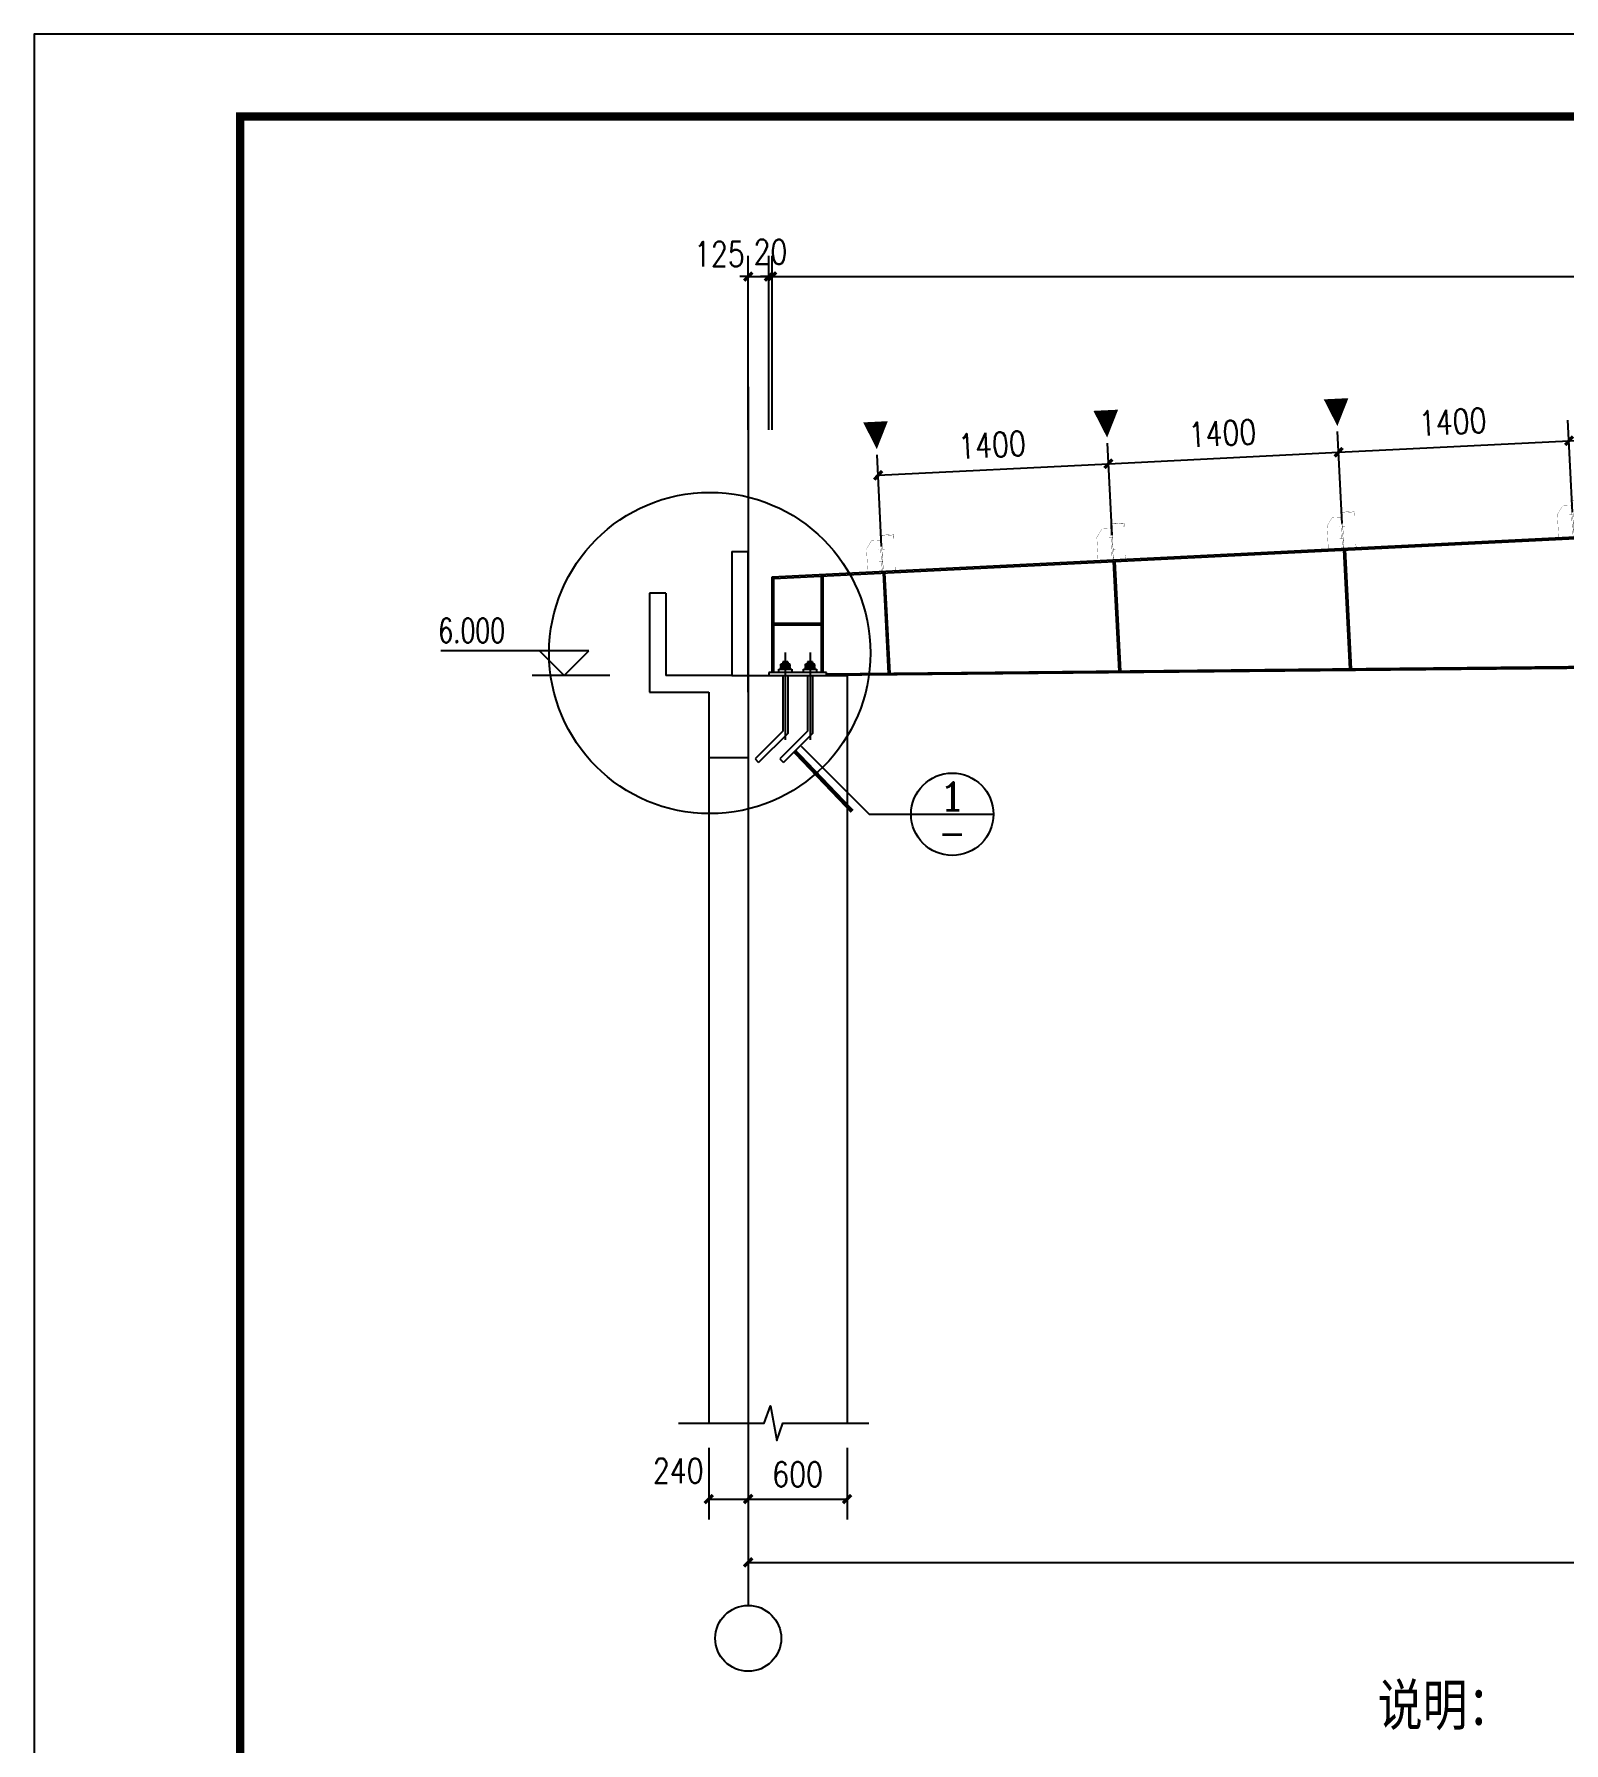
# Model space of a CAD drawing. Extents: x 31695611 to 39053694, y -59225 to 904195.
# Drawn here: x 38979394 to 38997969, y 839567 to 860319 of the extents above; entities that cross this region are included whole.
import ezdxf
from ezdxf.enums import TextEntityAlignment as Align

# ---------------------------------------------------------------- set-up
doc = ezdxf.new("R2010")
doc.units = 0
doc.header["$LTSCALE"] = 1000
doc.header["$MEASUREMENT"] = 0
doc.linetypes.add('ACAD_ISO04W100', pattern=[30.5, 24, -3, 0.5, -3])
doc.linetypes.add('DOTE', pattern=[2.42, 2, -0.2, 0.02, -0.2])
doc.layers.get('0').update_dxf_attribs({"linetype": 'CONTINUOUS'})
doc.layers.get('DEFPOINTS').update_dxf_attribs({"linetype": 'CONTINUOUS'})
for name, color, linetype in [('11', 3, 'CONTINUOUS'), ('AXIS', 3, 'CONTINUOUS'), ('DIM_ELEV', 3, 'CONTINUOUS'), ('DIM_SYMB', 3, 'CONTINUOUS'), ('DOTE', 1, 'ACAD_ISO04W100'), ('PUB_DIM', 3, 'CONTINUOUS'), ('PUB_TEXT', 7, 'CONTINUOUS'), ('PUB_TITLE', 4, 'CONTINUOUS'), ('TK_TITLE', 140, 'CONTINUOUS'), ('柱子', 3, 'CONTINUOUS'), ('标注', 4, 'CONTINUOUS'), ('螺栓', 1, 'CONTINUOUS'), ('详图符号', 1, 'CONTINUOUS'), ('隅撑', 1, 'CONTINUOUS')]:
    doc.layers.add(name, color=color, linetype=linetype)
doc.styles.add('_TCH_DIM', font='SIMPLEX', dxfattribs={"bigfont": 'GBCBIG'})
doc.styles.add('COMP', font='COMPLEX', dxfattribs={"bigfont": 'hztxt'})
doc.styles.add('DIM_FONT', font='SIMPLEX.shx', dxfattribs={"width": 0.8})
doc.styles.add('中文', font='', dxfattribs={"width": 0.8, "height": 1000})
doc.styles.get('中文').set_extended_font_data('SimSun')
doc.dimstyles.get("Standard").update_dxf_attribs({"dimtxt": 2.5, "dimasz": 2.5, "dimexe": 1.25, "dimexo": 0.625, "dimtad": 1, "dimcen": 2.5, "dimazin": 3, "dimtfac": 1, "dimtmove": 0, "dimatfit": 3})

# ---------------------------------------------------------------- blocks, each defined once
blk = doc.blocks.new('_INDEX')
blk.add_line((-0.5, 0), (0.5, 0))
blk.add_circle((0, 0), 0.5)
at = {"style": 'COMP'}
for tag, width, p, p2 in [('1', 2.333333, (-0.17, 0.05), (0.17, 0.05)), ('-', 1.166667, (-0.17, -0.39), (0.17, -0.39))]:
    blk.add_attdef(tag, text='', height=0.34, dxfattribs=dict(at, width=width)).set_placement(p, p2, align=Align.FIT)
blk = doc.blocks.new('2')
at = {"layer": 'TK_TITLE', "const_width": 1}
for points in [[(98182.4, 96020.1), (98182.4, 96220.1), (98176.4, 96220.1), (98176.4, 96193.1), (98128.3, 96193.1), (98098.4, 96148.2), (98098.4, 96020.1), (98182.4, 96020.1)], [(98176.4, 96193.1), (98176.4, 96020.1)], [(98164.3, 96142), (98197.5, 96142)], [(98164.3, 96074.8), (98197.5, 96074.8)]]:
    blk.add_lwpolyline(points, dxfattribs=at)
blk.add_lwpolyline([(98252.4, 96040.1), (98252.4, 96020.1), (98182.4, 96020.1), (98182.4, 96220.1), (98252.4, 96220.1), (98252.4, 96200.1), (98249.9, 96200.1), (98249.9, 96217.6), (98184.9, 96217.6), (98184.9, 96022.6), (98249.9, 96022.6), (98249.9, 96040.1)], close=True, dxfattribs=at)
blk = doc.blocks.new('A$C69EC75B1')
at = {"layer": '隅撑'}
blk.add_lwpolyline([(150, 332, 300, 0, 0), (166, 0, 0, 0, 0)], format="xyseb", dxfattribs=at)
blk = doc.blocks.new('_ARCHTICK')
at = {"color": 0, "linetype": 'BYBLOCK', "const_width": 0.4}
blk.add_lwpolyline([(-0.5, -0.5), (0.5, 0.5)], dxfattribs=at)
blk = doc.blocks.new('*D1156')
at = {"layer": 'DEFPOINTS', "color": 0}
for p in [(38609622, 846937), (38609862, 846937), (38609862, 846476)]:
    blk.add_point(p, dxfattribs=at)
at = {"layer": 'PUB_DIM', "color": 0}
for p, q in [((38609622, 846787), (38609622, 846351)), ((38609862, 846787), (38609862, 846351)), ((38609622, 846476), (38609862, 846476))]:
    blk.add_line(p, q, dxfattribs=at)
at = {"layer": 'PUB_DIM', "color": 0, "xscale": 50, "yscale": 50, "zscale": 50, "rotation": 180}
blk.add_blockref('_ARCHTICK', (38609622, 846476), dxfattribs=at)
at = {"layer": 'PUB_DIM', "color": 0, "xscale": 50, "yscale": 50, "zscale": 50}
blk.add_blockref('_ARCHTICK', (38609862, 846476), dxfattribs=at)
at = {"layer": 'PUB_DIM', "color": 7, "insert": (38609437, 846648), "char_height": 150, "attachment_point": 5, "style": 'DIM_FONT'}
blk.add_mtext('\\A1;240', dxfattribs=at)
blk = doc.blocks.new('*D1157')
at = {"layer": 'DEFPOINTS', "color": 0}
for p in [(38609862, 846937), (38610462, 846937), (38610462, 846476)]:
    blk.add_point(p, dxfattribs=at)
at = {"layer": 'PUB_DIM', "color": 0}
for p, q in [((38609862, 846787), (38609862, 846351)), ((38610462, 846787), (38610462, 846351)), ((38609862, 846476), (38610462, 846476))]:
    blk.add_line(p, q, dxfattribs=at)
at = {"layer": 'PUB_DIM', "color": 0, "xscale": 50, "yscale": 50, "zscale": 50, "rotation": 180}
blk.add_blockref('_ARCHTICK', (38609862, 846476), dxfattribs=at)
at = {"layer": 'PUB_DIM', "color": 0, "xscale": 50, "yscale": 50, "zscale": 50}
blk.add_blockref('_ARCHTICK', (38610462, 846476), dxfattribs=at)
at = {"layer": 'PUB_DIM', "color": 7, "insert": (38610162, 846626), "char_height": 150, "attachment_point": 5, "style": 'DIM_FONT'}
blk.add_mtext('\\A1;600', dxfattribs=at)
blk = doc.blocks.new('*D1158')
at = {"layer": 'DEFPOINTS', "color": 0}
for p in [(38609862, 846937), (38624862, 846937), (38624862, 846091)]:
    blk.add_point(p, dxfattribs=at)
at = {"layer": 'PUB_DIM', "color": 0}
for p, q in [((38609862, 846787), (38609862, 845966)), ((38624862, 846787), (38624862, 845966)), ((38609862, 846091), (38624862, 846091))]:
    blk.add_line(p, q, dxfattribs=at)
at = {"layer": 'PUB_DIM', "color": 0, "xscale": 50, "yscale": 50, "zscale": 50, "rotation": 180}
blk.add_blockref('_ARCHTICK', (38609862, 846091), dxfattribs=at)
at = {"layer": 'PUB_DIM', "color": 0, "xscale": 50, "yscale": 50, "zscale": 50}
blk.add_blockref('_ARCHTICK', (38624862, 846091), dxfattribs=at)
at = {"layer": 'PUB_DIM', "color": 7, "insert": (38617362, 846241), "char_height": 150, "attachment_point": 5, "style": 'DIM_FONT'}
blk.add_mtext('\\A1;15000', dxfattribs=at)
blk = doc.blocks.new('*D1159')
at = {"layer": 'DEFPOINTS', "color": 0}
for p in [(38612049, 852763), (38610680, 852110), (38612078, 852180)]:
    blk.add_point(p, dxfattribs=at)
at = {"layer": 'PUB_DIM', "color": 0}
for p, q in [((38612071, 852330), (38612043, 852888)), ((38610672, 852260), (38610645, 852818)), ((38610651, 852693), (38612049, 852763))]:
    blk.add_line(p, q, dxfattribs=at)
at = {"layer": 'PUB_DIM', "color": 0, "xscale": 50, "yscale": 50, "zscale": 50}
for p, rotation in [((38612049, 852763), 2.862413039230869), ((38610651, 852693), 182.8624130392309)]:
    blk.add_blockref('_ARCHTICK', p, dxfattribs=dict(at, rotation=rotation))
at = {"layer": 'PUB_DIM', "color": 7, "insert": (38611342, 852878), "char_height": 150, "attachment_point": 5, "rotation": 2.8624, "style": 'DIM_FONT'}
blk.add_mtext('\\A1;1400', dxfattribs=at)
blk = doc.blocks.new('*D1160')
at = {"layer": 'DEFPOINTS', "color": 0}
for p in [(38613447, 852833), (38613476, 852250), (38612078, 852180)]:
    blk.add_point(p, dxfattribs=at)
at = {"layer": 'PUB_DIM', "color": 0}
for p, q in [((38613469, 852400), (38613441, 852958)), ((38612071, 852330), (38612043, 852888)), ((38612049, 852763), (38613447, 852833))]:
    blk.add_line(p, q, dxfattribs=at)
at = {"layer": 'PUB_DIM', "color": 0, "xscale": 50, "yscale": 50, "zscale": 50}
for p, rotation in [((38613447, 852833), 2.862413039229712), ((38612049, 852763), 182.8624130392297)]:
    blk.add_blockref('_ARCHTICK', p, dxfattribs=dict(at, rotation=rotation))
at = {"layer": 'PUB_DIM', "color": 7, "insert": (38612741, 852948), "char_height": 150, "attachment_point": 5, "rotation": 2.8624, "style": 'DIM_FONT'}
blk.add_mtext('\\A1;1400', dxfattribs=at)
blk = doc.blocks.new('*D1161')
at = {"layer": 'DEFPOINTS', "color": 0}
for p in [(38614846, 852903), (38614875, 852320), (38613476, 852250)]:
    blk.add_point(p, dxfattribs=at)
at = {"layer": 'PUB_DIM', "color": 0}
for p, q in [((38613469, 852400), (38613441, 852958)), ((38614867, 852469), (38614839, 853027)), ((38613447, 852833), (38614846, 852903))]:
    blk.add_line(p, q, dxfattribs=at)
at = {"layer": 'PUB_DIM', "color": 0, "xscale": 50, "yscale": 50, "zscale": 50}
for p, rotation in [((38614846, 852903), 2.86241303922975), ((38613447, 852833), 182.8624130392297)]:
    blk.add_blockref('_ARCHTICK', p, dxfattribs=dict(at, rotation=rotation))
at = {"layer": 'PUB_DIM', "color": 7, "insert": (38614139, 853018), "char_height": 150, "attachment_point": 5, "rotation": 2.8624, "style": 'DIM_FONT'}
blk.add_mtext('\\A1;1400', dxfattribs=at)
blk = doc.blocks.new('*D1162')
at = {"layer": 'DEFPOINTS', "color": 0}
for p in [(38616244, 852973), (38614875, 852320), (38616273, 852390)]:
    blk.add_point(p, dxfattribs=at)
at = {"layer": 'PUB_DIM', "color": 0}
for p, q in [((38616265, 852539), (38616238, 853097)), ((38614867, 852469), (38614839, 853027)), ((38614846, 852903), (38616244, 852973))]:
    blk.add_line(p, q, dxfattribs=at)
at = {"layer": 'PUB_DIM', "color": 0, "xscale": 50, "yscale": 50, "zscale": 50}
for p, rotation in [((38614846, 852903), 182.8624130392315), ((38616244, 852973), 2.862413039231518)]:
    blk.add_blockref('_ARCHTICK', p, dxfattribs=dict(at, rotation=rotation))
at = {"layer": 'PUB_DIM', "color": 7, "insert": (38615537, 853087), "char_height": 150, "attachment_point": 5, "rotation": 2.8624, "style": 'DIM_FONT'}
blk.add_mtext('\\A1;1400', dxfattribs=at)
blk = doc.blocks.new('*D1170')
at = {"layer": 'DEFPOINTS', "color": 0}
for p in [(38624862, 853900), (38610007, 852819), (38624862, 852819)]:
    blk.add_point(p, dxfattribs=at)
at = {"layer": 'PUB_DIM', "color": 0}
for p, q in [((38610007, 852969), (38610007, 854025)), ((38624862, 852969), (38624862, 854025)), ((38610007, 853900), (38624862, 853900))]:
    blk.add_line(p, q, dxfattribs=at)
at = {"layer": 'PUB_DIM', "color": 0, "xscale": 50, "yscale": 50, "zscale": 50, "rotation": 180}
blk.add_blockref('_ARCHTICK', (38610007, 853900), dxfattribs=at)
at = {"layer": 'PUB_DIM', "color": 0, "xscale": 50, "yscale": 50, "zscale": 50}
blk.add_blockref('_ARCHTICK', (38624862, 853900), dxfattribs=at)
at = {"layer": 'PUB_DIM', "color": 7, "insert": (38617435, 854050), "char_height": 150, "attachment_point": 5, "style": 'DIM_FONT'}
blk.add_mtext('\\A1;14855', dxfattribs=at)
blk = doc.blocks.new('*D1171')
at = {"layer": 'DEFPOINTS', "color": 0}
for p in [(38610007, 853900), (38609987, 852819), (38610007, 852819)]:
    blk.add_point(p, dxfattribs=at)
at = {"layer": 'PUB_DIM', "color": 0}
for p, q in [((38609987, 852969), (38609987, 854025)), ((38610007, 852969), (38610007, 854025)), ((38609987, 853900), (38609937, 853900)), ((38609987, 853900), (38610007, 853900)), ((38610007, 853900), (38610057, 853900))]:
    blk.add_line(p, q, dxfattribs=at)
at = {"layer": 'PUB_DIM', "color": 0, "xscale": 50, "yscale": 50, "zscale": 50}
blk.add_blockref('_ARCHTICK', (38609987, 853900), dxfattribs=at)
at = {"layer": 'PUB_DIM', "color": 0, "xscale": 50, "yscale": 50, "zscale": 50, "rotation": 180}
blk.add_blockref('_ARCHTICK', (38610007, 853900), dxfattribs=at)
at = {"layer": 'PUB_DIM', "color": 7, "insert": (38609997, 854050), "char_height": 150, "attachment_point": 5, "style": 'DIM_FONT'}
blk.add_mtext('\\A1;20', dxfattribs=at)
blk = doc.blocks.new('*D1172')
at = {"layer": 'DEFPOINTS', "color": 0}
for p in [(38609987, 853900), (38609862, 852819), (38609987, 852819)]:
    blk.add_point(p, dxfattribs=at)
at = {"layer": 'PUB_DIM', "color": 0}
for p, q in [((38609862, 852969), (38609862, 854025)), ((38609987, 852969), (38609987, 854025)), ((38609862, 853900), (38609812, 853900)), ((38609862, 853900), (38609987, 853900)), ((38609987, 853900), (38610037, 853900))]:
    blk.add_line(p, q, dxfattribs=at)
at = {"layer": 'PUB_DIM', "color": 0, "xscale": 50, "yscale": 50, "zscale": 50}
blk.add_blockref('_ARCHTICK', (38609862, 853900), dxfattribs=at)
at = {"layer": 'PUB_DIM', "color": 0, "xscale": 50, "yscale": 50, "zscale": 50, "rotation": 180}
blk.add_blockref('_ARCHTICK', (38609987, 853900), dxfattribs=at)
at = {"layer": 'PUB_DIM', "color": 7, "insert": (38609687, 854037), "char_height": 150, "attachment_point": 5, "style": 'DIM_FONT'}
blk.add_mtext('\\A1;125', dxfattribs=at)
blk = doc.blocks.new('GL1')
for p, q in [((38609762.223, 852230.088), (38609762.223, 851476.26)), ((38609762.223, 852230.088), (38609862.223, 852230.088)), ((38609862.223, 851376.26), (38609862.223, 852230.088)), ((38613476.946, 852239.734), (38613513.059, 851517.472)), ((38613486.933, 852240.233), (38613523.066, 851517.571)), ((38612078.693, 852169.821), (38612111.998, 851503.703)), ((38612088.68, 852170.32), (38612122.006, 851503.801)), ((38610680.439, 852099.908), (38610710.938, 851489.933)), ((38610690.427, 852100.407), (38610720.945, 851490.032)), ((38609262.223, 851976.26), (38609262.223, 851376.26)), ((38609362.223, 851976.26), (38609262.223, 851976.26)), ((38609362.223, 851976.26), (38609362.223, 851476.26)), ((38609022.223, 851476.26), (38608550.691, 851476.26)), ((38609762.223, 851476.26), (38609362.223, 851476.26)), ((38609762.223, 851476.26), (38610462.223, 851476.26)), ((38609862.223, 851476.26), (38609862.223, 846937.288)), ((38609962.223, 851476.26), (38610362.223, 851476.26)), ((38610462.223, 851476.26), (38610462.223, 846937.288)), ((38609262.223, 851376.26), (38609622.223, 851376.26)), ((38609622.223, 851376.26), (38609622.223, 846937.288)), ((38609862.223, 850976.26), (38609622.223, 850976.26))]:
    blk.add_line(p, q)
at = {"color": 3}
blk.add_line((38609987.223, 851496.26), (38609987.223, 851476.26), dxfattribs=at)
at = {"layer": '11'}
for p, q in [((38610007.231, 852076.26), (38624862.223, 852819.01)), ((38610017.231, 852066.748), (38624862.223, 852808.997)), ((38610307.197, 851793.509), (38610017.231, 851793.509)), ((38610307.197, 851783.509), (38610017.231, 851783.509)), ((38624862.125, 851629.009), (38610337.223, 851486.261)), ((38624862.223, 851619.01), (38610337.223, 851476.26)), ((38610337.223, 851496.26), (38609987.223, 851496.26))]:
    blk.add_line(p, q, dxfattribs=at)
for points in [[(38610017.231, 851496.26), (38610017.231, 852076.76)], [(38610307.197, 851496.26), (38610307.197, 852081.246)], [(38610317.197, 851496.26), (38610317.197, 852081.746)], [(38610337.223, 851476.26), (38610337.223, 851496.26)]]:
    blk.add_lwpolyline(points, dxfattribs=at)
at = {"layer": 'AXIS'}
blk.add_circle((38609862.223, 845630.129), 200, dxfattribs=at)
at = {"layer": 'DIM_ELEV'}
for p, q in [((38608895.33, 851626.26), (38607995.33, 851626.26)), ((38608745.33, 851476.26), (38608595.33, 851626.26)), ((38608745.33, 851476.26), (38608895.33, 851626.26))]:
    blk.add_line(p, q, dxfattribs=at)
at = {"layer": 'DIM_SYMB'}
blk.add_lwpolyline([(38609437.768, 846937.288), (38609959.728, 846937.288), (38609997.945, 847042.288), (38610034.973, 846832.288), (38610072.228, 846937.288), (38610594.188, 846937.288)], dxfattribs=at)
at = {"layer": 'DOTE', "linetype": 'DOTE'}
for p, q in [((38609862.223, 853229.75), (38609862.223, 845830.129)), ((38610087.223, 851617.743), (38610087.223, 851086.132)), ((38610237.223, 851617.743), (38610237.223, 851086.132))]:
    blk.add_line(p, q, dxfattribs=at)
at = {"layer": 'PUB_DIM', "color": 3}
for p, q in [((38610184.024, 851048.167), (38610596.108, 850634.584)), ((38610596.108, 850634.584), (38610850.874, 850634.584))]:
    blk.add_line(p, q, dxfattribs=at)
at = {"layer": 'PUB_DIM', "color": 3, "const_width": 25}
blk.add_lwpolyline([(38610147.875, 851013.623), (38610493.319, 850652.141)], dxfattribs=at)
at = {"layer": '柱子'}
blk.add_line((38610007.231, 851496.26), (38610007.231, 852076.26), dxfattribs=at)
at = {"layer": '螺栓'}
for p, q in [((38610047.223, 851515.794), (38610127.223, 851515.794)), ((38610047.223, 851495.794), (38610047.223, 851515.794)), ((38610057.223, 851544.017), (38610059.223, 851546.017)), ((38610057.223, 851544.017), (38610057.223, 851533.017)), ((38610057.223, 851533.017), (38610059.223, 851531.017)), ((38610057.223, 851528.794), (38610059.223, 851530.794)), ((38610057.223, 851528.794), (38610057.223, 851517.794)), ((38610057.223, 851517.794), (38610059.223, 851515.794)), ((38610074.523, 851546.017), (38610059.223, 851546.017)), ((38610074.523, 851530.794), (38610059.223, 851530.794)), ((38610066.873, 851546.017), (38610066.873, 851531.017)), ((38610066.873, 851530.794), (38610066.873, 851515.794)), ((38610102.223, 851560.794), (38610072.223, 851553.454)), ((38610102.223, 851560.794), (38610072.223, 851560.794)), ((38610072.223, 851560.794), (38610072.223, 851546.017)), ((38610102.223, 851553.454), (38610072.223, 851546.114)), ((38610074.523, 851546.017), (38610076.523, 851544.017)), ((38610074.523, 851531.017), (38610076.523, 851533.017)), ((38610074.523, 851530.794), (38610076.523, 851528.794)), ((38610074.523, 851515.794), (38610076.523, 851517.794)), ((38610078.523, 851546.017), (38610076.523, 851544.017)), ((38610076.523, 851544.017), (38610076.523, 851533.017)), ((38610078.523, 851531.017), (38610076.523, 851533.017)), ((38610078.523, 851530.794), (38610076.523, 851528.794)), ((38610076.523, 851528.794), (38610076.523, 851517.794)), ((38610078.523, 851515.794), (38610076.523, 851517.794)), ((38610095.923, 851546.017), (38610078.523, 851546.017)), ((38610095.923, 851530.794), (38610078.523, 851530.794)), ((38610095.923, 851546.017), (38610097.923, 851544.017)), ((38610095.923, 851531.017), (38610097.923, 851533.017)), ((38610095.923, 851530.794), (38610097.923, 851528.794)), ((38610095.923, 851515.794), (38610097.923, 851517.794)), ((38610099.923, 851546.017), (38610097.923, 851544.017)), ((38610097.923, 851544.017), (38610097.923, 851533.017)), ((38610099.923, 851531.017), (38610097.923, 851533.017)), ((38610099.923, 851530.794), (38610097.923, 851528.794)), ((38610097.923, 851528.794), (38610097.923, 851517.794)), ((38610099.923, 851515.794), (38610097.923, 851517.794)), ((38610115.223, 851546.017), (38610099.923, 851546.017)), ((38610115.223, 851530.794), (38610099.923, 851530.794)), ((38610102.223, 851560.794), (38610102.223, 851546.017)), ((38610107.573, 851546.017), (38610107.573, 851531.017)), ((38610107.573, 851530.794), (38610107.573, 851515.794)), ((38610117.223, 851544.017), (38610115.223, 851546.017)), ((38610117.223, 851533.017), (38610115.223, 851531.017)), ((38610117.223, 851528.794), (38610115.223, 851530.794)), ((38610117.223, 851517.794), (38610115.223, 851515.794)), ((38610117.223, 851533.017), (38610117.223, 851544.017)), ((38610117.223, 851517.794), (38610117.223, 851528.794)), ((38610127.223, 851515.794), (38610127.223, 851495.794)), ((38610197.223, 851515.794), (38610277.223, 851515.794)), ((38610197.223, 851495.794), (38610197.223, 851515.794)), ((38610207.223, 851544.017), (38610209.223, 851546.017)), ((38610207.223, 851544.017), (38610207.223, 851533.017)), ((38610207.223, 851533.017), (38610209.223, 851531.017)), ((38610207.223, 851528.794), (38610209.223, 851530.794)), ((38610207.223, 851528.794), (38610207.223, 851517.794)), ((38610207.223, 851517.794), (38610209.223, 851515.794)), ((38610224.523, 851546.017), (38610209.223, 851546.017)), ((38610224.523, 851530.794), (38610209.223, 851530.794)), ((38610216.873, 851546.017), (38610216.873, 851531.017)), ((38610216.873, 851530.794), (38610216.873, 851515.794)), ((38610252.223, 851560.794), (38610222.223, 851553.454)), ((38610252.223, 851560.794), (38610222.223, 851560.794)), ((38610222.223, 851560.794), (38610222.223, 851546.017)), ((38610252.223, 851553.454), (38610222.223, 851546.114)), ((38610224.523, 851546.017), (38610226.523, 851544.017)), ((38610224.523, 851531.017), (38610226.523, 851533.017)), ((38610224.523, 851530.794), (38610226.523, 851528.794)), ((38610224.523, 851515.794), (38610226.523, 851517.794)), ((38610228.523, 851546.017), (38610226.523, 851544.017)), ((38610226.523, 851544.017), (38610226.523, 851533.017)), ((38610228.523, 851531.017), (38610226.523, 851533.017)), ((38610228.523, 851530.794), (38610226.523, 851528.794)), ((38610226.523, 851528.794), (38610226.523, 851517.794)), ((38610228.523, 851515.794), (38610226.523, 851517.794)), ((38610245.923, 851546.017), (38610228.523, 851546.017)), ((38610245.923, 851530.794), (38610228.523, 851530.794)), ((38610245.923, 851546.017), (38610247.923, 851544.017)), ((38610245.923, 851531.017), (38610247.923, 851533.017)), ((38610245.923, 851530.794), (38610247.923, 851528.794)), ((38610245.923, 851515.794), (38610247.923, 851517.794)), ((38610249.923, 851546.017), (38610247.923, 851544.017)), ((38610247.923, 851544.017), (38610247.923, 851533.017)), ((38610249.923, 851531.017), (38610247.923, 851533.017)), ((38610249.923, 851530.794), (38610247.923, 851528.794)), ((38610247.923, 851528.794), (38610247.923, 851517.794)), ((38610249.923, 851515.794), (38610247.923, 851517.794)), ((38610265.223, 851546.017), (38610249.923, 851546.017)), ((38610265.223, 851530.794), (38610249.923, 851530.794)), ((38610252.223, 851560.794), (38610252.223, 851546.017)), ((38610257.573, 851546.017), (38610257.573, 851531.017)), ((38610257.573, 851530.794), (38610257.573, 851515.794)), ((38610267.223, 851544.017), (38610265.223, 851546.017)), ((38610267.223, 851533.017), (38610265.223, 851531.017)), ((38610267.223, 851528.794), (38610265.223, 851530.794)), ((38610267.223, 851517.794), (38610265.223, 851515.794)), ((38610267.223, 851533.017), (38610267.223, 851544.017)), ((38610267.223, 851517.794), (38610267.223, 851528.794)), ((38610277.223, 851515.794), (38610277.223, 851495.794)), ((38610072.223, 851475.794), (38610072.223, 851138.22)), ((38610102.223, 851475.794), (38610102.223, 851125.794)), ((38610222.223, 851475.794), (38610222.223, 851138.22)), ((38610252.223, 851475.794), (38610252.223, 851125.794)), ((38610072.223, 851138.22), (38609904.233, 850970.23)), ((38610102.223, 851125.794), (38609925.446, 850949.017)), ((38610222.223, 851138.22), (38610054.233, 850970.23)), ((38610252.223, 851125.794), (38610075.446, 850949.017)), ((38609904.233, 850970.23), (38609925.446, 850949.017)), ((38610054.233, 850970.23), (38610075.446, 850949.017))]:
    blk.add_line(p, q, dxfattribs=at)
at = {"layer": '详图符号'}
blk.add_circle((38609628.589, 851613.784), 975.422, dxfattribs=at)
at = {"layer": 'PUB_DIM', "color": 3, "xscale": 0.5, "yscale": 0.5, "zscale": 0.5}
for p in [(38611958.121, 852921.884), (38613356.374, 852991.797), (38610559.867, 852851.971)]:
    blk.add_blockref('A$C69EC75B1', p, dxfattribs=at)
at = {"layer": 'PUB_DIM', "color": 3, "xscale": 500, "yscale": 500, "zscale": 500}
blk.add_blockref('_INDEX', (38611100.874, 850634.584), dxfattribs=at).add_auto_attribs({'1': '1', '-': '-'})
at = {"layer": '标注', "xscale": 1.099457562083433, "yscale": 1.099457562083433, "zscale": 1.099457562083433, "rotation": 2.862405226111566}
for p in [(38512333.942, 741490.698), (38510935.689, 741420.786), (38508139.182, 741280.96), (38509537.435, 741350.873)]:
    blk.add_blockref('2', p, dxfattribs=at)
at = {"layer": 'PUB_TEXT', "style": '_TCH_DIM', "width": 0.705882}
blk.add_text('6.000', height=148.75, dxfattribs=at).set_placement((38607980.33, 851676.31))
at = {"layer": 'PUB_DIM'}
for base, p1, p2, picture, middle in [((38609987.223, 853899.548), (38609862.223, 852819.01), (38609987.223, 852819.01), '*D1172', (38609687.223, 854037.048)), ((38609862.223, 846475.781), (38609622.223, 846937.288), (38609862.223, 846937.288), '*D1156', (38609437.223, 846648.281))]:
    dim = blk.add_linear_dim(base=base, p1=p1, p2=p2, angle=0, dimstyle='Standard', dxfattribs=at)
    dim.commit()
    dim.dimension.update_dxf_attribs({"geometry": picture, "text_midpoint": middle, "dimtype": 161})
for p1, p2, distance, picture, middle in [((38609987.223, 852819.01), (38610007.231, 852819.01), 1080.538, '*D1171', (38609997.227, 854049.548)), ((38610007.231, 852819.01), (38624862.223, 852819.01), 1080.538, '*D1170', (38617434.727, 854049.548)), ((38614874.7, 852319.632), (38616272.953, 852389.545), 583.741, '*D1162', (38615537.185, 853087.414)), ((38612078.193, 852179.806), (38613476.447, 852249.719), 583.741, '*D1160', (38612740.679, 852947.588)), ((38613476.447, 852249.719), (38614874.7, 852319.632), 583.741, '*D1161', (38614138.932, 853017.501)), ((38610679.94, 852109.894), (38612078.193, 852179.806), 583.741, '*D1159', (38611342.425, 852877.675)), ((38609862.223, 846937.288), (38610462.223, 846937.288), -461.507, '*D1157', (38610162.223, 846625.781)), ((38609862.223, 846937.288), (38624862.223, 846937.288), -846.037, '*D1158', (38617362.223, 846241.251))]:
    dim = blk.add_aligned_dim(p1=p1, p2=p2, distance=distance, dimstyle='Standard', dxfattribs=at)
    dim.commit()
    dim.dimension.update_dxf_attribs({"geometry": picture, "text_midpoint": middle})

msp = doc.modelspace()

# ---------------------------------------------------------------- linework, layer by layer
at = {"layer": 'PUB_TITLE'}
msp.add_lwpolyline([(38979394.5, 818319.3), (39053694.5, 818319.3), (39053694.5, 860319.3), (38979394.5, 860319.3)], close=True, dxfattribs=at)
at = {"layer": 'PUB_TITLE', "const_width": 100}
msp.add_lwpolyline([(38981894.5, 819319.3), (39052694.5, 819319.3), (39052694.5, 859319.3), (38981894.5, 859319.3)], close=True, dxfattribs=at)

# ---------------------------------------------------------------- block references
at = {"xscale": 2, "yscale": 2, "zscale": 2}
msp.add_blockref('GL1', (-38231658.8, -850424.5), dxfattribs=at)

# ---------------------------------------------------------------- texts
at = {"layer": '标注', "style": '中文', "width": 0.8}
msp.add_text('说明：', height=500, dxfattribs=at).set_placement((38995708.9, 839778.4, -100))

doc.saveas('drawing.dxf')
